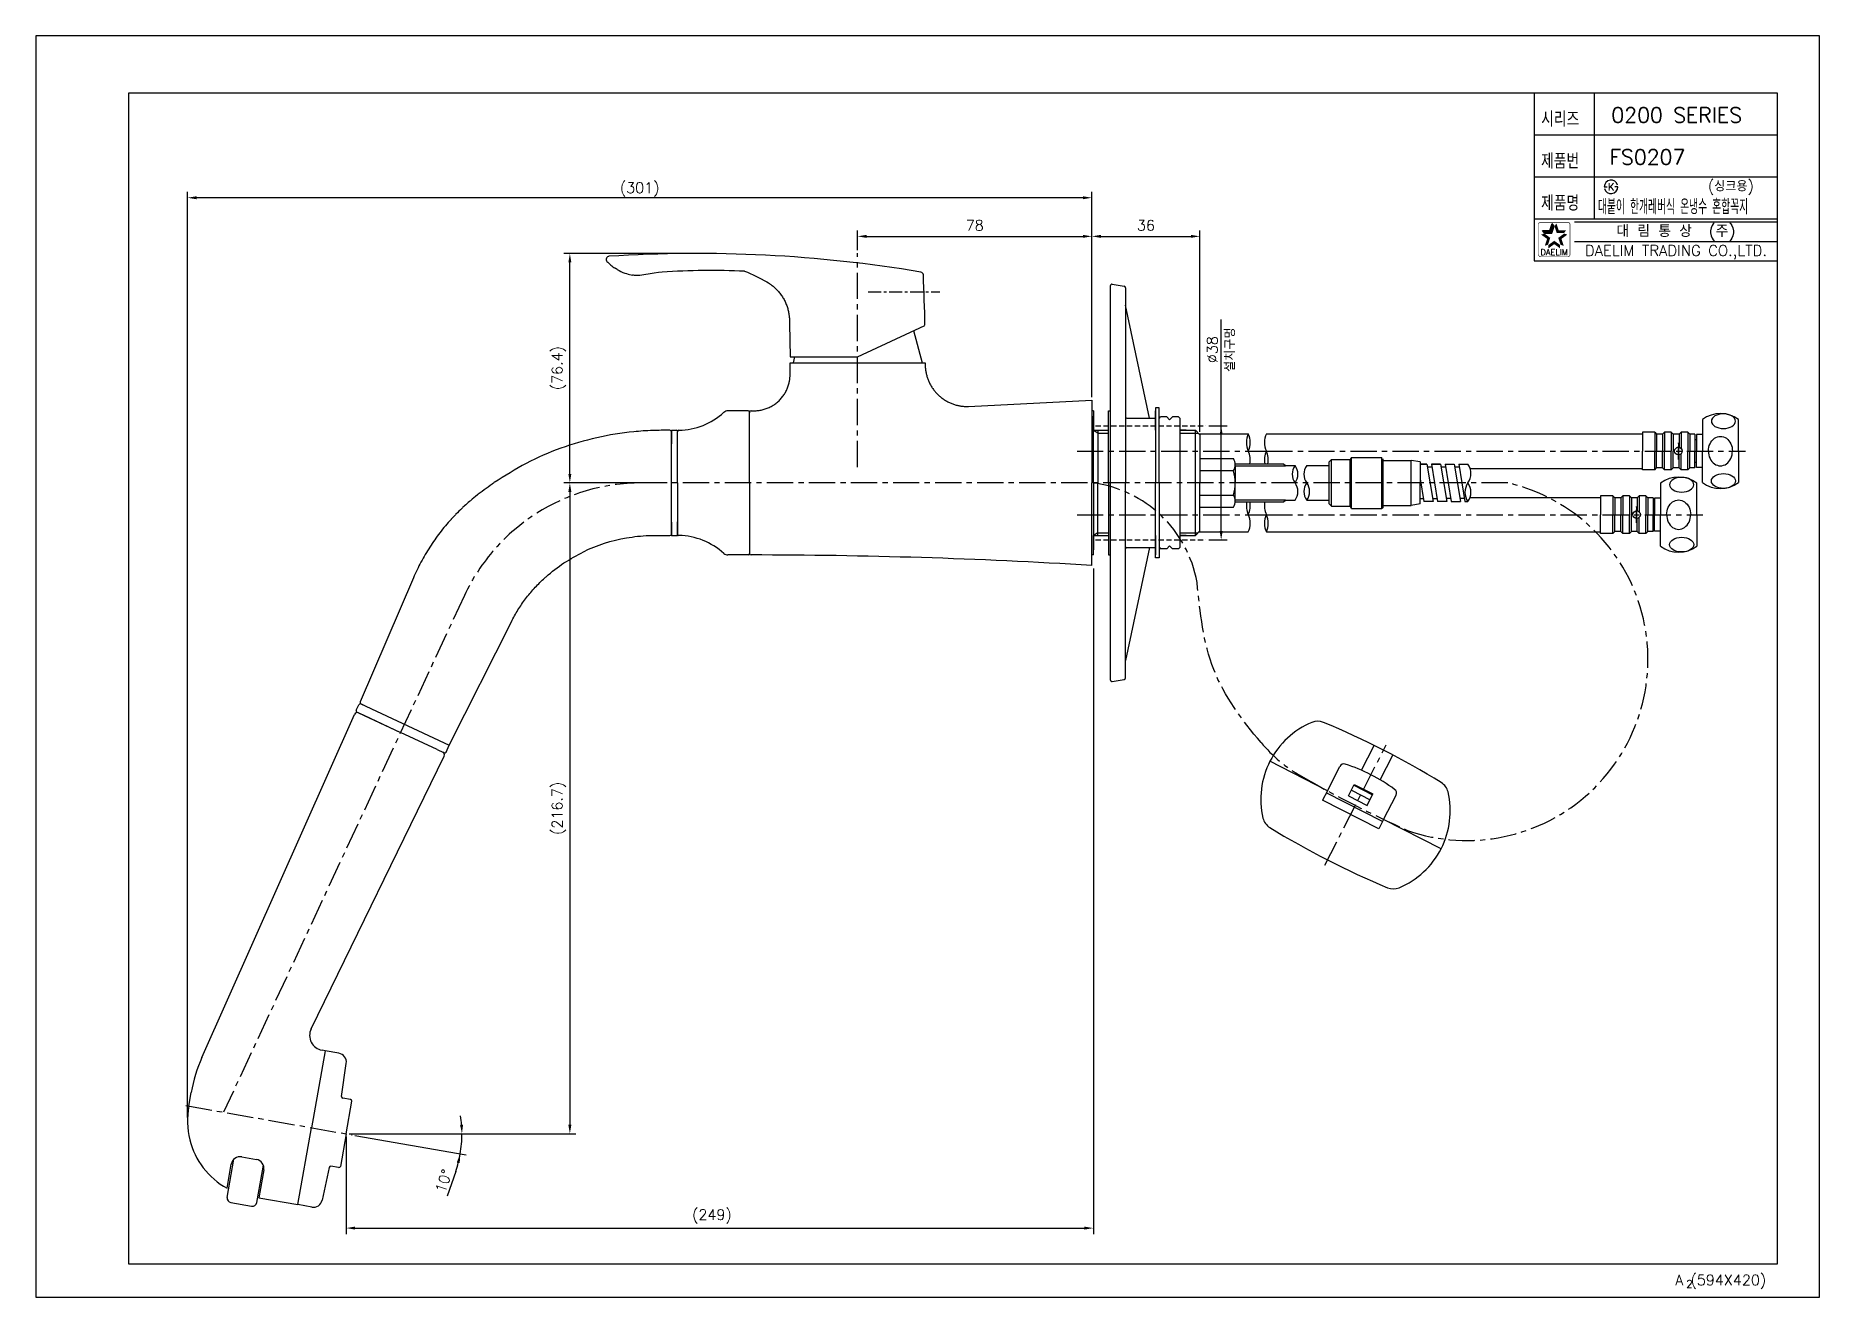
# Model space of a CAD drawing. Extents: x 8774 to 9368, y -5808 to -5388.
import ezdxf
from ezdxf.enums import TextEntityAlignment as Align

# ---------------------------------------------------------------- set-up
doc = ezdxf.new("R2010")
doc.units = 0
doc.header["$LTSCALE"] = 7
doc.header["$MEASUREMENT"] = 0
doc.linetypes.add('CENTER', pattern=[2, 1.25, -0.25, 0.25, -0.25])
doc.linetypes.add('HIDDEN', pattern=[0.375, 0.25, -0.125])
doc.layers.get('0').update_dxf_attribs({"color": 2, "linetype": 'CONTINUOUS'})
for name, color, linetype in [('CL', 1, 'CENTER'), ('D', 2, 'CONTINUOUS'), ('DIM', 2, 'CONTINUOUS'), ('DWG', 7, 'CONTINUOUS'), ('HT', 3, 'CONTINUOUS'), ('Make2D 표시선', 7, 'CONTINUOUS')]:
    doc.layers.add(name, color=color, linetype=linetype)
doc.styles.add('GHS', font='ROMANS.shx', dxfattribs={"bigfont": 'GHS.shx'})
doc.styles.add('HAN', font='TXT.shx', dxfattribs={"bigfont": 'GHS.shx'})
doc.styles.add('ROMANS', font='romans', dxfattribs={"bigfont": 'GHS.shx'})

# ---------------------------------------------------------------- blocks, each defined once
blk = doc.blocks.new('BORDER')
for p, q in [((1, 1), (0, 1)), ((0, 1), (0, 0)), ((1, 0), (1, 1)), ((0, 0), (1, 0))]:
    blk.add_line(p, q)
blk = doc.blocks.new('A$C00170C1F')
at = {"layer": 'CL'}
blk.add_line((32, 45), (32, 0), dxfattribs=at)
at = {"layer": 'DWG'}
for p, q in [((21.5, 26), (42.5, 26)), ((21.5, 22.5), (21.5, 26)), ((42.5, 22.5), (42.5, 26)), ((0, 22.5), (21.5, 22.5)), ((0, 22.5), (21.5, 22.5)), ((21.5, 23.32), (42.5, 23.32)), ((21.5, 22.5), (21.5, 13.41)), ((28.5, 20.89), (28.5, 16.58)), ((35.5, 20.89), (28.5, 20.89)), ((35.5, 18.71), (28.5, 18.71)), ((35.5, 20.89), (35.5, 16.58)), ((42.5, 22.5), (64, 22.5)), ((42.5, 22.5), (64, 22.5)), ((42.5, 22.5), (42.5, 13.41)), ((35.5, 16.89), (28.5, 16.89)), ((35.5, 16.58), (28.5, 16.58)), ((28.5, 11.3), (28.5, 2.02)), ((35.5, 11.3), (35.5, 2.02))]:
    blk.add_line(p, q, dxfattribs=at)
for centre, radius, start, end in [((10.36, 37.17), 5, 94.37789, 139.87054), ((32, -245.5), 288.5, 85.62211, 94.37789), ((53.64, 37.17), 5, 40.12946, 85.62211), ((27.77, 22.5), 27.77, 139.87054, 180), ((36.23, 22.5), 27.77, 0, 40.12946), ((27.77, 22.5), 27.77, 180, 220.12946), ((36.23, 22.5), 27.77, 319.87054, 0), ((23, 13.41), 1.5, 180, 261.02746), ((32, 70.38), 59.18, 261.02746, 278.98046), ((41, 13.41), 1.5, 278.98046, 0), ((10.36, 7.83), 5, 220.12946, 265.62211), ((32, 290.5), 288.5, 265.62211, 274.37789), ((53.64, 7.83), 5, 274.37789, 319.87054)]:
    blk.add_arc(centre, radius, start, end, dxfattribs=at)
blk = doc.blocks.new('KS')
at = {"layer": 'D'}
for p, q in [((-2.25, 0), (-1.75, 0)), ((-1.75, 0), (-1.25, 0)), ((1.75, 0), (1.25, 0)), ((2.25, 0), (1.75, 0))]:
    blk.add_line(p, q, dxfattribs=at)
for start, end in [(15, 180), (195, 0)]:
    blk.add_arc((0, 0), 2.25, start, end, dxfattribs=at)
at = {"layer": 'D', "style": 'HAN'}
blk.add_text('K', height=2.39, dxfattribs=at).set_placement((0, 0), align=Align.MIDDLE)

msp = doc.modelspace()

# ---------------------------------------------------------------- linework, layer by layer
at = {"color": 4}
for p, q in [((8805.5, -5407.09), (9354.5, -5407.09)), ((8805.5, -5797.09), (8805.5, -5407.09)), ((9354.5, -5407.09), (9354.5, -5797.09)), ((9354.5, -5797.09), (8805.5, -5797.09))]:
    msp.add_line(p, q, dxfattribs=at)
at = {"color": 7}
for p, q in [((9273.5, -5407.09), (9273.5, -5463.09)), ((9293.5, -5407.09), (9293.5, -5449.09)), ((9273.5, -5421.09), (9354.5, -5421.09)), ((9273.5, -5435.09), (9354.5, -5435.09)), ((9273.5, -5449.09), (9354.5, -5449.09)), ((9273.5, -5463.09), (9354.5, -5463.09))]:
    msp.add_line(p, q, dxfattribs=at)
at = {"color": 2}
for p, q in [((9276.31, -5452.9), (9278.74, -5452.9)), ((9276.98, -5453.82), (9276.31, -5452.9)), ((9278.74, -5452.9), (9279.49, -5450.6)), ((9279.4, -5453.82), (9280.15, -5451.51)), ((9280.15, -5451.51), (9279.49, -5450.6)), ((9276.98, -5453.82), (9279.4, -5453.82))]:
    msp.add_line(p, q, dxfattribs=at)
at = {"color": 2, "linetype": 'Continuous'}
for p, q in [((9287, -5450.09), (9354.5, -5450.09)), ((9287, -5456.59), (9354.5, -5456.59))]:
    msp.add_line(p, q, dxfattribs=at)
at = {"color": 7, "linetype": 'Continuous'}
for p, q in [((9126.73, -5512.96), (9126.23, -5512.96)), ((9126.73, -5512.96), (9126.73, -5519.46)), ((9126.73, -5536.96), (9126.73, -5514.71)), ((9131.73, -5512.96), (9132.43, -5512.96)), ((9131.73, -5536.96), (9131.73, -5512.96)), ((9126.73, -5536.96), (9126.73, -5559.21)), ((9131.73, -5536.96), (9131.73, -5560.96)), ((9126.73, -5560.96), (9126.73, -5554.46)), ((9126.73, -5560.96), (9126.23, -5560.96)), ((9131.73, -5560.96), (9132.43, -5560.96))]:
    msp.add_line(p, q, dxfattribs=at)
at = {"color": 2, "linetype": 'Continuous', "const_width": 0.2}
for points in [[(9274.97, -5450.95, -0.414214), (9275.72, -5450.2)], [(9274.97, -5460.95), (9274.97, -5450.95, -1)], [(9275.72, -5450.2), (9284.72, -5450.2, -0.414214), (9285.47, -5450.95, 0.043396)], [(9285.47, -5450.95), (9285.47, -5460.95, -0.414214), (9284.72, -5461.7)], [(9284.72, -5461.7), (9275.97, -5461.7, -0.414214), (9274.97, -5460.95, 0.672398)]]:
    msp.add_lwpolyline(points, format="xyb", dxfattribs=at)
for centre, radius, start, end in [((9247.1, -5533.83), 5.39, 324.53814, 35.46186), ((9255.87, -5540.08), 5.39, 144.53814, 215.46186), ((9247.1, -5540.08), 5.38, 324.51066, 35.48934)]:
    msp.add_arc(centre, radius, start, end)
at = {"color": 2}
for points in [[(9276.31, -5452.9), (9276.98, -5453.82), (9278.74, -5452.9), (9279.4, -5453.82)], [(9278.74, -5452.9), (9279.4, -5453.82), (9279.49, -5450.6), (9280.15, -5451.51)], [(9280.96, -5450.6), (9280.3, -5451.51), (9281.71, -5452.9), (9281.05, -5453.82)], [(9281.71, -5452.9), (9281.05, -5453.82), (9284.14, -5452.9), (9283.47, -5453.82)], [(9277.82, -5455.73), (9278.89, -5455.38), (9275.85, -5454.31), (9276.93, -5453.96)], [(9277.07, -5458.04), (9278.14, -5457.69), (9277.82, -5455.73), (9278.89, -5455.38)], [(9280.22, -5457.48), (9280.22, -5456.35), (9278.26, -5458.91), (9278.26, -5457.78)], [(9282.19, -5458.91), (9282.19, -5457.78), (9280.22, -5457.48), (9280.22, -5456.35)], [(9284.59, -5454.31), (9283.52, -5453.96), (9282.63, -5455.73), (9281.56, -5455.38)], [(9282.63, -5455.73), (9281.56, -5455.38), (9283.38, -5458.04), (9282.31, -5457.69)]]:
    msp.add_solid(points, dxfattribs=at)
at = {"layer": 'CL'}
for p, q in [((9048.23, -5531.73), (9048.23, -5460.47)), ((9264.77, -5536.96), (8976.17, -5536.96)), ((8917.26, -5574.49), (8837.06, -5746.46)), ((8824.5, -5744.24), (8879.85, -5754))]:
    msp.add_line(p, q, dxfattribs=at)
at = {"layer": 'CL', "ltscale": 0.5}
for p, q in [((9051.72, -5473.36), (9075.58, -5473.36)), ((9321.56, -5529.12), (9321.56, -5523.62)), ((9321.56, -5523.62), (9321.56, -5529.12)), ((9307.65, -5544.79), (9307.65, -5550.29)), ((9307.65, -5550.29), (9307.65, -5544.79))]:
    msp.add_line(p, q, dxfattribs=at)
at = {"layer": 'CL', "linetype": 'CENTER'}
for p, q in [((9121.3, -5526.37), (9187.67, -5526.37)), ((9184.34, -5526.37), (9343.86, -5526.37)), ((9121.3, -5547.54), (9187.67, -5547.54)), ((9184.34, -5547.54), (9329.65, -5547.54))]:
    msp.add_line(p, q, dxfattribs=at)
at = {"layer": 'CL'}
for centre, radius, start, end in [((8976.17, -5601.96), 65, 90, 155), ((9121.29, -5577.23), 40.6, 10.14434, 82.70461), ((9251.12, -5595.7), 60.31, 250.90829, 76.91489), ((9220.83, -5591.23), 50, 220.09229, 240.22077), ((9403.3, -5272.35), 417.39, 240.22077, 245.67823)]:
    msp.add_arc(centre, radius, start, end, dxfattribs=at)
msp.add_open_spline([(9182.58, -5623.43), (9176.16, -5615.81), (9164.35, -5600), (9162.29, -5580.09), (9161.25, -5570.08)], degree=3, knots=[8.629872, 8.629872, 8.629872, 8.629872, 37.797333, 67.346254, 67.346254, 67.346254, 67.346254], dxfattribs=at)
at = {"layer": 'D'}
for p, q in [((9128.23, -5520.36), (9126.73, -5519.49)), ((9128.23, -5520.36), (9131.73, -5520.36)), ((9155.63, -5520.36), (9161.63, -5520.36)), ((9128.23, -5553.56), (9126.73, -5554.42)), ((9128.23, -5553.56), (9131.73, -5553.56)), ((9155.63, -5553.56), (9161.63, -5553.56)), ((9126.73, -5565.46), (9126.73, -5787.04)), ((8877.88, -5754.66), (8877.88, -5787.04)), ((8880.83, -5754.18), (8917.84, -5760.7)), ((8914.37, -5766.16), (8911.56, -5774.36)), ((8880.88, -5785.04), (9123.73, -5785.04))]:
    msp.add_line(p, q, dxfattribs=at)
for start, end in [(4.45695, 8.9139), (350, 0), (341.07934, 350), (341.0861, 345.54305)]:
    msp.add_arc((8877.88, -5753.66), 38.58, start, end, dxfattribs=at)
for points in [[(8916.83, -5750.64), (8915.84, -5750.68), (8916.45, -5753.66)], [(8914.74, -5763.18), (8915.72, -5763.39), (8915.87, -5760.35)], [(8880.88, -5785.54), (8880.88, -5784.54), (8877.88, -5785.04)], [(9123.73, -5785.54), (9123.73, -5784.54), (9126.73, -5785.04)]]:
    msp.add_solid(points, dxfattribs=at)
at = {"layer": 'DIM'}
for p, q in [((8825.07, -5748.19), (8825.07, -5440.04)), ((9126.23, -5508.46), (9126.23, -5440.04)), ((9123.23, -5442.04), (8828.07, -5442.04)), ((9048.23, -5459.47), (9048.23, -5452.89)), ((9126.23, -5508.46), (9126.23, -5452.89)), ((9126.23, -5508.46), (9126.23, -5452.89)), ((9162.23, -5519.96), (9162.23, -5452.89)), ((9051.23, -5454.89), (9123.23, -5454.89)), ((9129.23, -5454.89), (9159.23, -5454.89)), ((8993.72, -5460.59), (8950.39, -5460.59)), ((8952.39, -5533.96), (8952.39, -5463.59)), ((9169.3, -5552.96), (9169.3, -5482.57)), ((9126.73, -5512.96), (9126.73, -5512.96)), ((9165.23, -5517.96), (9171.3, -5517.96)), ((8975.17, -5536.96), (8950.39, -5536.96)), ((8952.39, -5539.96), (8952.39, -5750.66)), ((9165.23, -5555.96), (9171.3, -5555.96)), ((8878.88, -5753.66), (8954.39, -5753.66))]:
    msp.add_line(p, q, dxfattribs=at)
at = {"layer": 'DIM', "color": 3, "linetype": 'HIDDEN'}
for p, q in [((9127.43, -5517.96), (9164.23, -5517.96)), ((9127.43, -5555.96), (9164.23, -5555.96))]:
    msp.add_line(p, q, dxfattribs=at)
at = {"layer": 'DIM'}
for points in [[(8828.07, -5441.54), (8828.07, -5442.54), (8825.07, -5442.04)], [(9123.23, -5441.54), (9123.23, -5442.54), (9126.23, -5442.04)], [(9051.23, -5454.39), (9051.23, -5455.39), (9048.23, -5454.89)], [(9123.23, -5454.39), (9123.23, -5455.39), (9126.23, -5454.89)], [(9129.23, -5454.39), (9129.23, -5455.39), (9126.23, -5454.89)], [(9159.23, -5454.39), (9159.23, -5455.39), (9162.23, -5454.89)], [(8951.89, -5463.59), (8952.89, -5463.59), (8952.39, -5460.59)], [(9168.8, -5520.96), (9169.8, -5520.96), (9169.3, -5517.96)], [(8951.89, -5533.96), (8952.89, -5533.96), (8952.39, -5536.96)], [(8951.89, -5539.96), (8952.89, -5539.96), (8952.39, -5536.96)], [(9168.8, -5552.96), (9169.8, -5552.96), (9169.3, -5555.96)], [(8951.89, -5750.66), (8952.89, -5750.66), (8952.39, -5753.66)]]:
    msp.add_solid(points, dxfattribs=at)
at = {"layer": 'DWG'}
for p, q in [((9132.43, -5536.96), (9132.43, -5471.3)), ((9133.02, -5470.81), (9137.02, -5471.51)), ((9137.43, -5472.01), (9137.43, -5536.96)), ((9145.43, -5515.46), (9137.43, -5477.82)), ((9066.86, -5486.27), (9069.73, -5496.96)), ((9027.26, -5494.96), (9026.73, -5496.96)), ((9148.63, -5511.96), (9147.43, -5511.96)), ((9147.43, -5511.96), (9147.43, -5536.96)), ((9148.63, -5536.96), (9148.63, -5511.96)), ((9137.93, -5515.46), (9147.43, -5515.46)), ((9147.43, -5519.46), (9147.43, -5512.96)), ((9148.63, -5515.52), (9149.13, -5515.02)), ((9151.19, -5515.02), (9149.13, -5515.02)), ((9152.13, -5515.96), (9151.19, -5515.02)), ((9152.13, -5515.96), (9153.07, -5515.02)), ((9155.13, -5515.02), (9153.07, -5515.02)), ((9155.13, -5515.02), (9155.63, -5515.52)), ((9155.63, -5536.96), (9155.63, -5515.52)), ((9329.56, -5515.87), (9329.56, -5526.37)), ((9341.56, -5526.37), (9341.56, -5515.87)), ((8986.23, -5519.46), (8986.23, -5523.96)), ((8986.23, -5519.46), (8987.93, -5519.46)), ((8986.23, -5536.96), (8986.23, -5519.96)), ((8988.23, -5536.96), (8988.23, -5519.93)), ((9126.73, -5519.46), (9131.73, -5519.46)), ((9128.23, -5519.46), (9128.23, -5536.96)), ((9157.63, -5519.46), (9155.63, -5519.46)), ((9155.63, -5519.46), (9160.73, -5519.46)), ((9160.73, -5519.46), (9162.23, -5520.96)), ((9160.73, -5554.46), (9160.73, -5519.46)), ((9161.9, -5520.62), (9178.32, -5520.62)), ((9162.23, -5520.96), (9162.23, -5536.96)), ((9184.34, -5520.62), (9309.56, -5520.62)), ((9309.56, -5520.12), (9309.56, -5526.37)), ((9313.67, -5520.12), (9309.56, -5520.12)), ((9313.67, -5520.12), (9313.67, -5526.37)), ((9313.67, -5520.12), (9314.32, -5520.77)), ((9314.31, -5520.76), (9314.31, -5526.37)), ((9316.29, -5520.77), (9314.32, -5520.77)), ((9316.94, -5520.12), (9316.29, -5520.77)), ((9316.29, -5520.77), (9316.29, -5526.37)), ((9316.94, -5520.12), (9316.94, -5526.37)), ((9319.17, -5520.12), (9316.94, -5520.12)), ((9319.17, -5520.12), (9319.82, -5520.77)), ((9319.17, -5520.12), (9319.17, -5526.37)), ((9321.79, -5520.77), (9319.82, -5520.77)), ((9319.82, -5520.77), (9319.82, -5526.37)), ((9322.44, -5520.12), (9321.79, -5520.77)), ((9321.79, -5520.77), (9321.79, -5525.15)), ((9322.44, -5520.12), (9322.44, -5525.49)), ((9324.67, -5520.12), (9322.44, -5520.12)), ((9324.67, -5520.12), (9324.67, -5526.37)), ((9324.67, -5520.12), (9325.32, -5520.77)), ((9325.32, -5520.77), (9325.32, -5526.37)), ((9327.06, -5520.77), (9325.32, -5520.77)), ((9327.06, -5520.77), (9327.06, -5526.37)), ((9327.56, -5522.62), (9327.06, -5522.62)), ((9327.56, -5520.87), (9327.56, -5526.37)), ((9329.56, -5520.87), (9327.56, -5520.87)), ((9162.23, -5528.87), (9173.42, -5528.87)), ((9205.26, -5529.96), (9206.01, -5529.21)), ((9205.26, -5543.96), (9205.26, -5529.96)), ((9206.01, -5544.71), (9206.01, -5529.21)), ((9206.01, -5529.21), (9212.26, -5529.21)), ((9212.69, -5528.46), (9212.26, -5529.21)), ((9212.26, -5544.71), (9212.26, -5529.21)), ((9212.69, -5528.46), (9222.76, -5528.46)), ((9212.69, -5545.46), (9212.69, -5528.46)), ((9222.76, -5545.46), (9222.76, -5528.46)), ((9223.26, -5544.96), (9223.26, -5528.96)), ((9223.26, -5529.46), (9232.56, -5529.46)), ((9232.56, -5544.46), (9232.56, -5529.46)), ((9235.56, -5529.96), (9232.56, -5529.46)), ((9235.56, -5529.96), (9235.56, -5536.96)), ((9309.56, -5532.62), (9309.56, -5526.37)), ((9313.67, -5532.62), (9313.67, -5526.37)), ((9314.31, -5531.99), (9314.31, -5526.37)), ((9316.29, -5531.97), (9316.29, -5526.37)), ((9316.94, -5532.62), (9316.94, -5526.37)), ((9319.17, -5532.62), (9319.17, -5526.37)), ((9319.82, -5531.97), (9319.82, -5526.37)), ((9321.79, -5531.97), (9321.79, -5527.6)), ((9322.44, -5532.62), (9322.44, -5527.26)), ((9324.67, -5532.62), (9324.67, -5526.37)), ((9325.32, -5531.97), (9325.32, -5526.37)), ((9327.06, -5531.97), (9327.06, -5526.37)), ((9327.56, -5530.12), (9327.06, -5530.12)), ((9327.56, -5531.87), (9327.56, -5526.37)), ((9329.56, -5536.87), (9329.56, -5526.37)), ((9341.56, -5526.37), (9341.56, -5536.87)), ((9162.23, -5531.71), (9162.23, -5532.21)), ((9162.23, -5532.85), (9173.46, -5532.85)), ((9174, -5530.63), (9190.1, -5530.63)), ((9174, -5531.21), (9174, -5536.96)), ((9190.1, -5530.63), (9190.68, -5531.21)), ((9190.68, -5531.21), (9193.91, -5531.21)), ((9190.68, -5531.21), (9190.68, -5531.31)), ((9197.81, -5531.21), (9205.26, -5531.21)), ((9235.56, -5530.71), (9237.81, -5530.71)), ((9237.81, -5530.71), (9235.56, -5530.71)), ((9235.56, -5535.56), (9236.81, -5543.21)), ((9237.81, -5530.71), (9239.85, -5543.21)), ((9237.81, -5530.71), (9239.85, -5543.21)), ((9239.5, -5531.76), (9237.98, -5531.76)), ((9239.33, -5530.71), (9241.37, -5543.21)), ((9242.37, -5530.71), (9239.33, -5530.71)), ((9239.33, -5530.71), (9242.37, -5530.71)), ((9242.37, -5530.71), (9244.41, -5543.21)), ((9242.37, -5530.71), (9244.41, -5543.21)), ((9244.06, -5531.76), (9242.54, -5531.76)), ((9243.89, -5530.71), (9245.92, -5543.21)), ((9243.89, -5530.71), (9246.93, -5530.71)), ((9246.93, -5530.71), (9248.96, -5543.21)), ((9248.61, -5531.71), (9247.09, -5531.71)), ((9248.45, -5530.71), (9250.48, -5543.21)), ((9248.45, -5530.71), (9251.49, -5530.71)), ((9252.21, -5532.12), (9309.56, -5532.12)), ((9313.67, -5532.62), (9309.56, -5532.62)), ((9313.67, -5532.62), (9314.32, -5531.97)), ((9316.29, -5531.97), (9314.32, -5531.97)), ((9316.94, -5532.62), (9316.29, -5531.97)), ((9319.17, -5532.62), (9316.94, -5532.62)), ((9319.17, -5532.62), (9319.82, -5531.97)), ((9321.79, -5531.97), (9319.82, -5531.97)), ((9322.44, -5532.62), (9321.79, -5531.97)), ((9324.67, -5532.62), (9322.44, -5532.62)), ((9324.67, -5532.62), (9325.32, -5531.97)), ((9327.06, -5531.97), (9325.32, -5531.97)), ((9329.56, -5531.87), (9327.56, -5531.87)), ((8986.23, -5553.96), (8986.23, -5536.96)), ((8988.23, -5536.96), (8988.23, -5554.03)), ((9126.23, -5564.46), (9126.23, -5536.96)), ((9128.23, -5554.46), (9128.23, -5536.96)), ((9132.43, -5602.61), (9132.43, -5536.96)), ((9137.43, -5601.91), (9137.43, -5536.96)), ((9147.43, -5561.95), (9147.43, -5536.96)), ((9148.63, -5536.96), (9148.63, -5561.95)), ((9155.63, -5558.4), (9155.63, -5536.96)), ((9162.23, -5552.96), (9162.23, -5536.96)), ((9162.23, -5541.06), (9173.46, -5541.06)), ((9174, -5542.71), (9174, -5536.96)), ((9235.56, -5543.96), (9235.56, -5536.96)), ((9252.21, -5541.79), (9295.65, -5541.79)), ((9295.65, -5541.29), (9295.65, -5547.54)), ((9299.76, -5541.29), (9295.65, -5541.29)), ((9299.76, -5541.29), (9300.41, -5541.94)), ((9299.76, -5541.29), (9299.76, -5547.54)), ((9300.4, -5541.92), (9300.4, -5547.54)), ((9302.38, -5541.94), (9300.41, -5541.94)), ((9303.03, -5541.29), (9302.38, -5541.94)), ((9302.38, -5541.94), (9302.38, -5547.54)), ((9305.26, -5541.29), (9303.03, -5541.29)), ((9303.03, -5541.29), (9303.03, -5547.54)), ((9305.26, -5541.29), (9305.91, -5541.94)), ((9305.26, -5541.29), (9305.26, -5547.54)), ((9305.91, -5541.94), (9305.91, -5547.54)), ((9307.88, -5541.94), (9305.91, -5541.94)), ((9308.53, -5541.29), (9307.88, -5541.94)), ((9307.88, -5541.94), (9307.88, -5546.31)), ((9310.76, -5541.29), (9308.53, -5541.29)), ((9308.53, -5541.29), (9308.53, -5546.66)), ((9310.76, -5541.29), (9311.41, -5541.94)), ((9310.76, -5541.29), (9310.76, -5547.54)), ((9311.41, -5541.94), (9311.41, -5547.54)), ((9313.15, -5541.94), (9311.41, -5541.94)), ((9313.15, -5541.94), (9313.15, -5547.54)), ((9315.65, -5537.04), (9315.65, -5547.54)), ((9327.65, -5547.54), (9327.65, -5537.04)), ((9162.23, -5545.04), (9173.42, -5545.04)), ((9174, -5543.29), (9190.1, -5543.29)), ((9190.1, -5543.29), (9190.68, -5542.71)), ((9190.68, -5542.71), (9190.68, -5542.61)), ((9190.68, -5542.71), (9193.91, -5542.71)), ((9197.81, -5542.71), (9205.26, -5542.71)), ((9205.26, -5543.96), (9206.01, -5544.71)), ((9206.01, -5544.71), (9212.26, -5544.71)), ((9212.69, -5545.46), (9212.26, -5544.71)), ((9212.69, -5545.46), (9222.76, -5545.46)), ((9223.26, -5544.96), (9222.76, -5545.46)), ((9223.26, -5544.46), (9232.56, -5544.46)), ((9235.56, -5543.96), (9232.56, -5544.46)), ((9235.56, -5542.16), (9236.63, -5542.16)), ((9239.85, -5543.21), (9236.81, -5543.21)), ((9239.67, -5542.16), (9241.19, -5542.16)), ((9244.41, -5543.21), (9241.37, -5543.21)), ((9245.76, -5542.21), (9244.24, -5542.21)), ((9245.92, -5543.21), (9248.96, -5543.21)), ((9250.32, -5542.21), (9248.8, -5542.21)), ((9250.48, -5543.21), (9251.49, -5543.21)), ((9295.65, -5553.79), (9295.65, -5547.54)), ((9299.76, -5553.79), (9299.76, -5547.54)), ((9300.4, -5553.15), (9300.4, -5547.54)), ((9302.38, -5553.14), (9302.38, -5547.54)), ((9303.03, -5553.79), (9303.03, -5547.54)), ((9305.26, -5553.79), (9305.26, -5547.54)), ((9305.91, -5553.14), (9305.91, -5547.54)), ((9310.76, -5553.79), (9310.76, -5547.54)), ((9311.41, -5553.14), (9311.41, -5547.54)), ((9313.65, -5543.79), (9313.15, -5543.79)), ((9313.15, -5553.14), (9313.15, -5547.54)), ((9315.65, -5542.04), (9313.65, -5542.04)), ((9313.65, -5542.04), (9313.65, -5547.54)), ((9313.65, -5553.04), (9313.65, -5547.54)), ((9315.65, -5558.04), (9315.65, -5547.54)), ((9327.65, -5547.54), (9327.65, -5558.04)), ((8912.85, -5549.1), (8912.85, -5549.1)), ((8986.23, -5550.01), (8986.23, -5554.46)), ((8988.23, -5554.12), (8988.23, -5549.96)), ((8988.23, -5554.46), (8988.23, -5549.96)), ((8988.23, -5549.96), (8988.23, -5554.03)), ((8988.23, -5554.17), (8988.23, -5549.96)), ((8988.23, -5554.12), (8988.23, -5549.96)), ((9160.73, -5554.46), (9162.23, -5552.96)), ((9161.9, -5553.29), (9178.32, -5553.29)), ((9184.34, -5553.29), (9295.65, -5553.29)), ((9299.76, -5553.79), (9295.65, -5553.79)), ((9299.76, -5553.79), (9300.41, -5553.14)), ((9302.38, -5553.14), (9300.41, -5553.14)), ((9303.03, -5553.79), (9302.38, -5553.14)), ((9305.26, -5553.79), (9303.03, -5553.79)), ((9305.26, -5553.79), (9305.91, -5553.14)), ((9307.88, -5553.14), (9305.91, -5553.14)), ((9307.88, -5553.14), (9307.88, -5548.77)), ((9308.53, -5553.79), (9307.88, -5553.14)), ((9308.53, -5553.79), (9308.53, -5548.42)), ((9310.76, -5553.79), (9308.53, -5553.79)), ((9310.76, -5553.79), (9311.41, -5553.14)), ((9313.15, -5553.14), (9311.41, -5553.14)), ((9313.65, -5551.29), (9313.15, -5551.29)), ((9315.65, -5553.04), (9313.65, -5553.04)), ((8986.23, -5554.46), (8988.23, -5554.46)), ((9126.73, -5554.46), (9131.73, -5554.46)), ((9145.43, -5558.46), (9137.43, -5596.09)), ((9137.93, -5558.46), (9147.43, -5558.46)), ((9147.43, -5554.46), (9147.43, -5560.95)), ((9148.63, -5558.4), (9149.13, -5558.9)), ((9151.19, -5558.9), (9149.13, -5558.9)), ((9152.13, -5557.96), (9151.19, -5558.9)), ((9152.13, -5557.96), (9153.07, -5558.9)), ((9155.13, -5558.9), (9153.07, -5558.9)), ((9155.13, -5558.9), (9155.63, -5558.4)), ((9157.63, -5554.46), (9155.63, -5554.46)), ((9155.63, -5554.46), (9160.73, -5554.46)), ((9148.63, -5561.95), (9147.43, -5561.95)), ((8900.3, -5568.57), (8882.52, -5609.9)), ((8912.24, -5624.29), (8932.94, -5583.17)), ((9133.02, -5603.1), (9137.02, -5602.4)), ((8881.27, -5612.61), (8882.12, -5610.8)), ((8881.51, -5613.27), (8883.81, -5614.34)), ((8884.14, -5611.19), (8882.77, -5610.55)), ((8882.78, -5610.56), (8912.24, -5624.29)), ((8829.85, -5728.24), (8880.7, -5614.02)), ((8882.03, -5613.52), (8896.04, -5620.05)), ((8883.81, -5614.34), (8896.02, -5620.04)), ((8908.22, -5625.73), (8896.02, -5620.04)), ((8908.25, -5625.74), (8896.04, -5620.05)), ((8911.18, -5626.56), (8912.24, -5624.29)), ((8866.24, -5718.73), (8910.53, -5627.93)), ((8908.22, -5625.73), (8910.52, -5626.8)), ((8908.25, -5625.74), (8910.06, -5626.59)), ((8870.87, -5726.02), (8866.35, -5751.62)), ((8870.87, -5726.02), (8869.87, -5725.84)), ((8875.48, -5726.83), (8870.87, -5726.02)), ((8876.38, -5741.22), (8877.93, -5730.2)), ((8825.48, -5744.42), (8826.28, -5739.89)), ((8879.38, -5742.24), (8876.79, -5741.79)), ((8877.88, -5753.66), (8879.79, -5742.82)), ((8861.84, -5777.23), (8866.35, -5751.62)), ((8877.88, -5753.66), (8875.97, -5764.49)), ((8843.11, -5761.34), (8848.04, -5762.2)), ((8838.23, -5771.76), (8839.64, -5763.77)), ((8838.3, -5774.82), (8840.54, -5762.1)), ((8848.15, -5776.55), (8850.34, -5764.14)), ((8850.47, -5765.68), (8848.84, -5774.94)), ((8872.22, -5764.83), (8869.9, -5775.71)), ((8875.39, -5764.89), (8872.79, -5764.44)), ((8839.52, -5776.56), (8846.41, -5777.77)), ((8848.84, -5774.94), (8861.84, -5777.23)), ((8866.45, -5778.04), (8861.84, -5777.23))]:
    msp.add_line(p, q, dxfattribs=at)
at = {"layer": 'DWG', "color": 2}
for p, q in [((9174, -5531.31), (9190.68, -5531.31)), ((9174, -5542.61), (9190.68, -5542.61))]:
    msp.add_line(p, q, dxfattribs=at)
at = {"layer": 'DWG'}
for centre in [(9321.56, -5526.37), (9307.65, -5547.54)]:
    msp.add_circle(centre, 1.25, dxfattribs=at)
for centre, radius, start, end in [((9132.93, -5471.3), 0.5, 80, 180), ((9136.93, -5472.01), 0.5, 0, 80), ((9137.93, -5514.96), 0.5, 180, 270), ((9335.56, -5523.87), 10, 53.1301, 126.8699), ((8985.73, -5519.96), 0.5, 360, 89.85366), ((9170.17, -5530.89), 3.82, 328.10921, 31.89079), ((9159.56, -5536.96), 14.43, 0, 16.2602), ((9321.65, -5545.04), 10, 53.1301, 126.8699), ((9159.56, -5536.96), 14.43, 343.7398, 0), ((9170.17, -5543.02), 3.82, 328.10921, 31.89079), ((9335.56, -5528.87), 10, 233.1301, 306.8699), ((8985.73, -5553.96), 0.5, 270.08917, 360), ((9137.93, -5558.96), 0.5, 90, 180), ((9321.65, -5550.04), 10, 233.1301, 306.8699), ((9132.93, -5602.61), 0.5, 180, 280), ((9136.93, -5601.91), 0.5, 280, 0), ((8881.73, -5612.82), 0.5, 155, 245), ((8882.57, -5611.01), 0.5, 65, 155), ((8882.98, -5610.1), 0.5, 156.71836, 245), ((8881.61, -5614.42), 1, 65.0003, 156.0003), ((8909.63, -5627.49), 1, 334.0003, 65.0003), ((8910.73, -5626.34), 0.5, 245, 335), ((8870.73, -5720.92), 5, 154.0003, 260), ((8875.52, -5748.57), 50, 156.0003, 170), ((8874.96, -5729.79), 3, 352, 80), ((8876.87, -5741.29), 0.5, 172, 260), ((8879.29, -5742.74), 0.5, 350, 80), ((8852.57, -5749.19), 27.5, 170, 193.57818), ((8850.14, -5749.78), 25, 193.57818, 241.55776), ((8842.59, -5764.29), 3, 80, 170), ((8847.52, -5765.16), 3, 350, 80), ((8872.71, -5764.93), 0.5, 80, 168), ((8875.47, -5764.4), 0.5, 260, 350), ((8839.78, -5775.08), 1.5, 170, 260), ((8846.67, -5776.29), 1.5, 260, 350), ((8866.97, -5775.09), 3, 260, 348)]:
    msp.add_arc(centre, radius, start, end, dxfattribs=at)
at = {"layer": 'DWG', "color": 2, "linetype": 'Continuous'}
for centre, start, end in [((9184.47, -5523.5), 154.95062, 205.04938), ((9172.17, -5523.5), 334.95062, 25.04938), ((9190.49, -5523.5), 154.95062, 205.04938), ((9172.17, -5529.25), 348.29608, 25.04938), ((9190.49, -5529.25), 154.95062, 191.70392), ((9178.19, -5529.25), 348.29608, 25.04938), ((9184.47, -5544.66), 168.29453, 205.04938), ((9172.17, -5544.66), 334.95062, 11.70547), ((9172.17, -5550.41), 334.95062, 25.04938), ((9190.49, -5544.66), 168.29453, 205.04938), ((9190.49, -5550.41), 154.95062, 205.04938), ((9178.19, -5550.41), 334.95062, 25.04938)]:
    msp.add_arc(centre, 6.79, start, end, dxfattribs=at)
at = {"layer": 'DWG', "color": 2}
for centre, start, end in [((9197.76, -5534.08), 143.289, 216.711), ((9190.05, -5534.08), 323.289, 36.711), ((9201.66, -5534.08), 143.289, 216.711), ((9190.05, -5539.83), 323.28788, 36.71212), ((9201.66, -5539.83), 143.289, 216.711), ((9193.95, -5539.83), 323.28788, 36.71212)]:
    msp.add_arc(centre, 4.81, start, end, dxfattribs=at)
at = {"layer": 'DWG', "extrusion": (0, 0, -1)}
for centre in [(9336.56, -5516.41), (9322.65, -5537.58)]:
    msp.add_ellipse(centre, major_axis=(-4, 0), ratio=0.612372, dxfattribs=at)
for centre in [(9335.56, -5526.37), (9321.65, -5547.54)]:
    msp.add_ellipse(centre, major_axis=(0, -4.9), ratio=0.816497, start_param=1.570796, end_param=4.712389, dxfattribs=at)
at = {"layer": 'DWG'}
for centre in [(9335.56, -5526.37), (9321.65, -5547.54)]:
    msp.add_ellipse(centre, major_axis=(0, 4.9), ratio=0.816497, start_param=1.570796, end_param=4.712389, dxfattribs=at)
for centre in [(9336.56, -5536.33), (9322.65, -5557.5)]:
    msp.add_ellipse(centre, major_axis=(-4, 0), ratio=0.612372, dxfattribs=at)
for points, knots in [([(8985.73, -5519.46), (8983.81, -5519.45), (8980.85, -5519.45), (8976.85, -5519.67), (8970.6, -5520.18), (8957.22, -5522.38), (8941.27, -5527.99), (8930.69, -5534.65), (8927.16, -5536.87)], [0.498583, 0.498583, 0.498583, 0.498583, 6.256351, 9.38702, 12.515945, 25.039057, 50.019712, 62.502431, 62.502431, 62.502431, 62.502431]), ([(8950.42, -5563.61), (8952.56, -5562.3), (8958.99, -5558.39), (8968.73, -5555.38), (8976.83, -5554.5), (8980.59, -5554.45), (8982.93, -5554.46), (8984.64, -5554.46), (8985.73, -5554.46)], [0, 0, 0, 0, 7.520159, 22.521503, 30.044102, 31.922311, 33.808646, 37.062819, 37.062819, 37.062819, 37.062819])]:
    msp.add_open_spline(points, degree=3, knots=knots, dxfattribs=at)
for points in [[(8921.59, -5540.97), (8919.27, -5542.88)], [(8921.85, -5540.76), (8921.59, -5540.97)], [(8927.13, -5536.89), (8921.85, -5540.76)], [(8914.16, -5547.7), (8912.87, -5549.08)], [(8914.44, -5547.41), (8914.16, -5547.7)], [(8916.5, -5545.38), (8914.44, -5547.41)], [(8916.8, -5545.09), (8916.5, -5545.38)], [(8918.95, -5543.16), (8917.3, -5544.62), (8916.8, -5545.09)], [(8919.27, -5542.88), (8918.95, -5543.16)], [(8912.85, -5549.1), (8910.94, -5551.29), (8909.12, -5553.56), (8907.39, -5555.9), (8905.77, -5558.31), (8904.24, -5560.79), (8902.82, -5563.33), (8901.51, -5565.92), (8900.3, -5568.57)], [(8912.87, -5549.08), (8912.85, -5549.1)], [(8943.63, -5568.96), (8944.47, -5568.2), (8950.42, -5563.61)], [(8932.94, -5583.17), (8933.99, -5581.19), (8935.12, -5579.27), (8936.34, -5577.4), (8937.65, -5575.58), (8939.03, -5573.83), (8940.49, -5572.13), (8942.03, -5570.51), (8943.63, -5568.96)]]:
    msp.add_spline(points, degree=3, dxfattribs=at)
at = {"layer": 'HT'}
for p, q in [((8983.46, -5519.46), (8983.46, -5519.46)), ((8910.17, -5552.23), (8910.17, -5552.23)), ((8911.78, -5550.31), (8911.78, -5550.31)), ((8907.14, -5556.27), (8907.14, -5556.27)), ((8908.62, -5554.22), (8908.62, -5554.22)), ((8942.31, -5570.23), (8942.31, -5570.23))]:
    msp.add_line(p, q, dxfattribs=at)
at = {"layer": 'Make2D 표시선'}
for p, q in [((8968.17, -5465.95), (8967.45, -5465.5)), ((8972.82, -5467.7), (8973.3, -5467.79)), ((9025.54, -5483.96), (9025.73, -5494.96)), ((9048.23, -5494.96), (9070.64, -5484.51)), ((9025.73, -5494.96), (9048.23, -5494.96)), ((9025.73, -5496.96), (9027.83, -5496.96)), ((9025.73, -5496.96), (9048.23, -5496.96)), ((9048.23, -5496.96), (9070.73, -5496.96)), ((9068.04, -5496.96), (9070.73, -5496.96)), ((9126.23, -5509.46), (9126.23, -5536.96)), ((9011.73, -5512.96), (9005.02, -5512.96)), ((9012.23, -5513.46), (9012.23, -5513.46)), ((9012.23, -5513.46), (9012.23, -5513.46)), ((9012.23, -5513.46), (9012.23, -5513.49)), ((9012.23, -5513.46), (9012.23, -5513.46)), ((9012.23, -5513.46), (9012.23, -5513.46)), ((9012.23, -5513.5), (9012.23, -5513.51)), ((9012.23, -5513.52), (9012.23, -5513.51)), ((9012.23, -5513.52), (9012.23, -5513.53)), ((9012.23, -5536.96), (9012.23, -5513.53)), ((9012.23, -5513.54), (9012.23, -5513.63)), ((9012.23, -5513.64), (9012.23, -5513.63)), ((9012.23, -5513.64), (9012.23, -5513.66)), ((9012.23, -5513.68), (9012.23, -5513.66)), ((9012.23, -5513.72), (9012.23, -5513.7)), ((9012.23, -5513.77), (9012.23, -5513.74)), ((8986.23, -5519.46), (8986.23, -5519.66)), ((8986.23, -5519.66), (8986.23, -5523.96)), ((8988.23, -5519.76), (8988.23, -5519.94)), ((9012.23, -5536.96), (9012.23, -5560.45)), ((9011.73, -5560.96), (9005.02, -5560.96)), ((9012.23, -5560.45), (9012.23, -5560.46)), ((9012.23, -5560.45), (9012.23, -5560.45)), ((9126.23, -5564.46), (9126.23, -5562.46))]:
    msp.add_line(p, q, dxfattribs=at)
for points in [[(8983.14, -5466.79), (8981.87, -5466.92), (8980.51, -5467.1), (8975.66, -5467.9), (8975.57, -5467.91), (8975.48, -5467.92), (8975.36, -5467.93), (8975.24, -5467.94), (8975.11, -5467.94), (8974.99, -5467.95), (8974.87, -5467.95), (8974.75, -5467.94), (8974.51, -5467.93), (8974.2, -5467.91), (8973.9, -5467.88), (8973.6, -5467.84), (8973.3, -5467.79)], [(9010.55, -5466.48), (9011.51, -5466.85), (9012.47, -5467.24), (9013.41, -5467.65), (9014.35, -5468.09), (9015.26, -5468.54), (9016.15, -5469.01), (9017.12, -5469.54), (9017.96, -5470.03), (9018.54, -5470.39), (9018.83, -5470.58), (9019.12, -5470.77), (9019.36, -5470.94), (9019.59, -5471.11), (9019.82, -5471.29), (9020.05, -5471.47), (9020.29, -5471.68), (9020.54, -5471.89), (9020.78, -5472.11), (9021.01, -5472.34), (9021.24, -5472.57), (9021.47, -5472.81), (9021.69, -5473.05), (9021.9, -5473.29), (9022.13, -5473.57), (9022.36, -5473.85), (9022.57, -5474.13), (9022.78, -5474.42), (9022.99, -5474.72), (9023.18, -5475.02), (9023.37, -5475.32), (9023.55, -5475.63), (9023.72, -5475.95), (9023.89, -5476.26), (9024.05, -5476.58), (9024.2, -5476.91), (9024.34, -5477.24), (9024.48, -5477.57), (9024.6, -5477.9), (9024.72, -5478.24), (9024.83, -5478.57), (9024.93, -5478.89), (9025.02, -5479.23), (9025.1, -5479.56), (9025.18, -5479.91), (9025.25, -5480.26), (9025.32, -5480.61), (9025.37, -5480.97), (9025.41, -5481.26), (9025.44, -5481.54), (9025.47, -5481.83), (9025.49, -5482.12), (9025.51, -5482.78), (9025.54, -5483.96)], [(9012.73, -5512.96), (9014.13, -5512.95), (9014.4, -5512.94), (9014.74, -5512.91), (9015.07, -5512.88), (9015.41, -5512.84), (9015.74, -5512.79), (9016.09, -5512.72), (9016.44, -5512.65), (9016.79, -5512.56), (9017.13, -5512.46), (9017.47, -5512.36), (9017.81, -5512.24), (9018.15, -5512.11), (9018.48, -5511.98), (9018.81, -5511.83), (9019.13, -5511.67), (9019.45, -5511.51), (9019.76, -5511.33), (9020.07, -5511.14), (9020.38, -5510.95), (9020.68, -5510.74), (9020.97, -5510.53), (9021.25, -5510.3), (9021.53, -5510.07), (9021.8, -5509.83), (9022.07, -5509.59), (9022.32, -5509.33), (9022.57, -5509.07), (9022.81, -5508.8), (9023.04, -5508.52), (9023.25, -5508.25), (9023.46, -5507.98), (9023.66, -5507.7), (9023.84, -5507.41), (9024.02, -5507.12), (9024.19, -5506.83), (9024.35, -5506.53), (9024.51, -5506.23), (9024.65, -5505.92), (9024.79, -5505.61), (9024.92, -5505.29), (9025.04, -5504.97), (9025.14, -5504.65), (9025.24, -5504.33), (9025.34, -5504), (9025.42, -5503.67), (9025.48, -5503.4), (9025.53, -5503.14), (9025.58, -5502.87), (9025.62, -5502.6), (9025.65, -5502.33), (9025.68, -5502.05), (9025.7, -5501.78), (9025.72, -5501.51), (9025.72, -5501.28), (9025.73, -5496.96)], [(9070.73, -5496.96), (9070.74, -5498), (9070.75, -5498.26), (9070.77, -5498.56), (9070.79, -5498.85), (9070.82, -5499.14), (9070.86, -5499.43), (9070.9, -5499.73), (9070.95, -5500.03), (9071.01, -5500.32), (9071.07, -5500.62), (9071.14, -5500.91), (9071.22, -5501.2), (9071.3, -5501.49), (9071.39, -5501.78), (9071.48, -5502.07), (9071.58, -5502.35), (9071.69, -5502.64), (9071.81, -5502.92), (9071.93, -5503.2), (9072.05, -5503.47), (9072.18, -5503.75), (9072.32, -5504.02), (9072.47, -5504.29), (9072.61, -5504.55), (9072.77, -5504.81), (9072.93, -5505.07), (9073.1, -5505.32), (9073.27, -5505.57), (9073.45, -5505.82), (9073.63, -5506.06), (9073.81, -5506.3), (9074.01, -5506.53), (9074.2, -5506.76), (9074.4, -5506.98), (9074.61, -5507.21), (9074.82, -5507.42), (9075.04, -5507.64), (9075.26, -5507.84), (9075.49, -5508.05), (9075.72, -5508.25), (9075.95, -5508.44), (9076.19, -5508.63), (9076.43, -5508.81), (9076.68, -5508.99), (9076.93, -5509.16), (9077.18, -5509.32), (9077.44, -5509.48), (9077.7, -5509.64), (9077.96, -5509.79), (9078.23, -5509.93), (9078.5, -5510.07), (9078.78, -5510.2), (9079.05, -5510.33), (9079.33, -5510.45), (9079.61, -5510.56), (9079.9, -5510.67), (9080.18, -5510.77), (9080.47, -5510.87), (9080.76, -5510.96), (9081.06, -5511.04), (9081.35, -5511.12), (9081.65, -5511.19), (9081.9, -5511.24), (9082.15, -5511.29), (9082.4, -5511.34), (9082.65, -5511.38), (9082.9, -5511.41), (9083.16, -5511.44), (9083.41, -5511.47), (9083.66, -5511.49), (9084.13, -5511.52), (9084.36, -5511.53), (9084.59, -5511.53), (9085.16, -5511.52), (9126.23, -5509.46)]]:
    msp.add_lwpolyline(points, dxfattribs=at)
for centre, radius, start, end in [((8965.49, -5462.54), 1, 93.7175, 222.88711), ((8975.68, -5453.07), 14.91, 222.88154, 236.46824), ((8994.72, -5911.99), 451.41, 80.49156, 93.72028), ((8975.68, -5453.06), 14.92, 239.74558, 250.6011), ((8975.63, -5453.22), 14.75, 250.57534, 258.98754), ((8999.4, -5703.53), 237.29, 87.29348, 93.93129), ((9069.12, -5467.77), 1, 2.54531, 80.49152), ((8457.87, -5494.95), 612.86, 0.97665, 2.54582), ((8988.23, -5496.51), 22.94, 271.22215, 312.31979), ((9005.02, -5514.96), 2, 90.00013, 132.31966), ((9011.73, -5513.46), 0.5, 0.02265, 89.99992), ((9012.73, -5513.46), 0.5, 90.06167, 179.96797), ((8987.93, -5519.76), 0.3, 0.00959, 90.00554), ((8988.73, -5519.95), 0.5, 91.22244, 177.51857), ((8988.73, -5553.96), 0.5, 181.4887, 268.77737), ((8988.23, -5577.4), 22.94, 47.68023, 88.77783), ((9005.02, -5558.96), 2, 227.68015, 269.99995), ((9011.73, -5560.46), 0.5, 270.00013, 359.97737), ((9012.73, -5560.46), 0.5, 180.00189, 269.98267), ((9012.23, -7419.28), 1858.32, 86.48294, 89.98459)]:
    msp.add_arc(centre, radius, start, end, dxfattribs=at)

# ---------------------------------------------------------------- block references
at = {"xscale": 594, "yscale": 420, "zscale": 594}
msp.add_blockref('BORDER', (8774.5, -5808.09), dxfattribs=at)
at = {"layer": 'DIM', "color": 4}
msp.add_blockref('KS', (9299.13, -5438.4), dxfattribs=at)
at = {"layer": 'DIM', "rotation": 152.9454381456275}
msp.add_blockref('A$C00170C1F', (9252.77, -5638.72), dxfattribs=at)

# ---------------------------------------------------------------- texts
at = {"color": 7, "style": 'GHS'}
for s, p in [('0200 SERIES', (9321, -5414.51)), ('FS0207', (9311.24, -5428.51))]:
    msp.add_text(s, height=5, dxfattribs=at).set_placement(p, align=Align.MIDDLE)
at = {"style": 'GHS'}
msp.add_text('(싱크용)', height=3.5, dxfattribs=at).set_placement((9331.38, -5439.9))
at = {"style": 'GHS', "width": 0.5}
msp.add_text('대붙이 한개레버식 온냉수 혼합꼭지', height=5, dxfattribs=at).set_placement((9294.79, -5447.52))
at = {"color": 7, "linetype": 'Continuous'}
for s, height, style, p in [('대 림 통 상  (주)', 4, 'GHS', (9320.76, -5453.39)), ('DAELIM TRADING CO.,LTD.', 3.6, 'ROMANS', (9320.76, -5460.16))]:
    msp.add_text(s, height=height, dxfattribs=dict(at, style=style)).set_placement(p, align=Align.MIDDLE)
at = {"color": 2, "linetype": 'Continuous', "style": 'ROMANS'}
msp.add_text('DAELIM', height=2, dxfattribs=at).set_placement((9280.22, -5461.15), align=Align.CENTER)
at = {"color": 7, "style": 'GHS'}
for s, height, p in [('A (594X420)', 3.5, (9320.51, -5804.06)), ('2', 2.5, (9324.16, -5804.89))]:
    msp.add_text(s, height=height, dxfattribs=at).set_placement(p)
at = {"layer": 'D', "insert": (8910.36, -5769.37), "char_height": 3.5, "attachment_point": 5, "rotation": 71.07934, "style": 'GHS'}
msp.add_mtext('\\A1;10%%D', dxfattribs=at)
at = {"layer": 'D', "insert": (8999.7, -5781.18), "char_height": 3.5, "attachment_point": 5, "style": 'GHS'}
msp.add_mtext('(249)', dxfattribs=at)
at = {"layer": 'DIM', "style": 'GHS', "width": 0.8}
for s, p in [('시리즈', (9275.84, -5418.36)), ('제품번', (9275.84, -5432.36)), ('제품명', (9275.84, -5446.36))]:
    msp.add_text(s, height=5, dxfattribs=at).set_placement(p)
at = {"layer": 'DIM', "char_height": 3.5, "attachment_point": 5, "style": 'GHS'}
for s, insert in [('(301)', (8975.65, -5439.29)), ('78', (9087.23, -5451.23)), ('36', (9144.23, -5451.23))]:
    msp.add_mtext(s, dxfattribs=dict(at, insert=insert))
at = {"layer": 'DIM', "char_height": 3.5, "attachment_point": 5, "rotation": 90, "style": 'GHS'}
for s, insert in [('%%c38\\P설치구멍', (9169.27, -5492.61)), ('(76.4)', (8948.73, -5498.77)), ('\\A1;(216.7)', (8948.73, -5645.31))]:
    msp.add_mtext(s, dxfattribs=dict(at, insert=insert))

doc.saveas('drawing.dxf')
